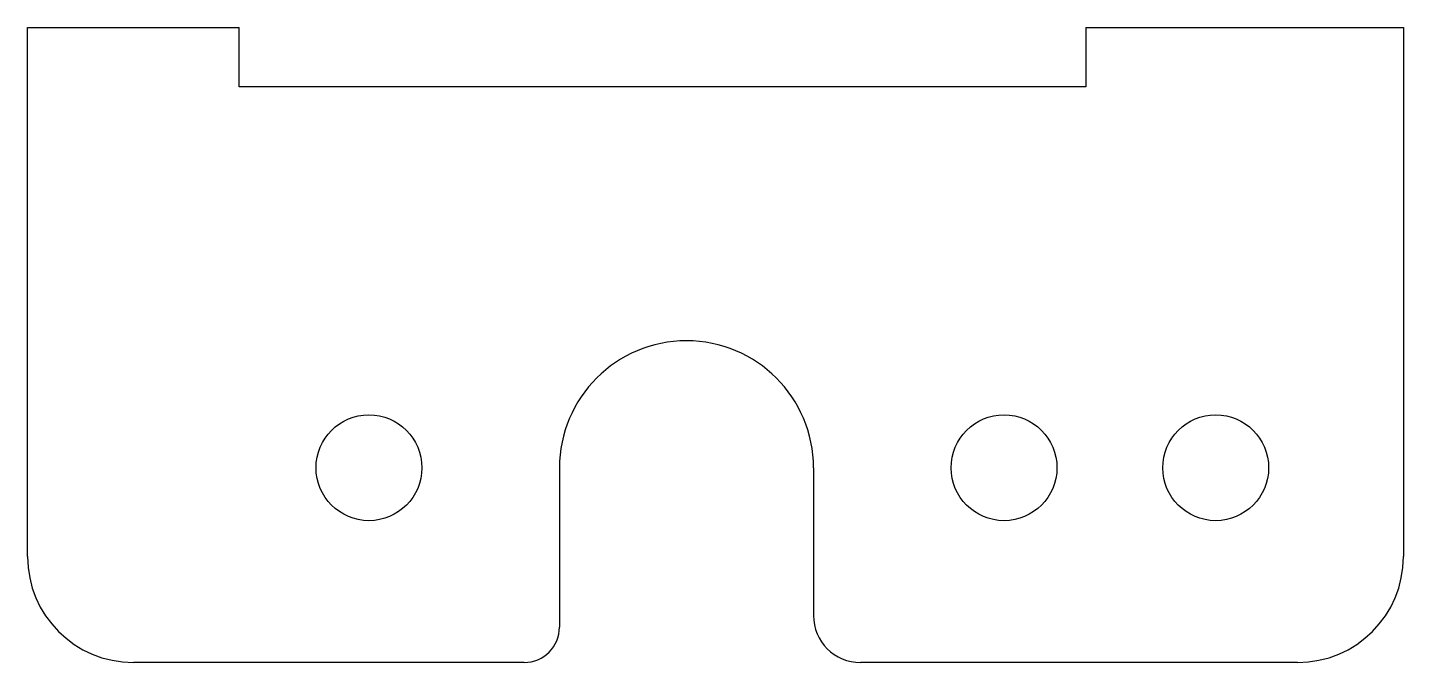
# Model space of a CAD drawing. Extents: x 0 to 65, y 0 to 30.
import ezdxf

# ---------------------------------------------------------------- set-up
doc = ezdxf.new("R2010")
doc.units = 0
doc.header["$MEASUREMENT"] = 0
doc.layers.get('0').update_dxf_attribs({"linetype": 'CONTINUOUS'})

msp = doc.modelspace()

# ---------------------------------------------------------------- linework, layer by layer
for p, q in [((0, 5), (0, 30)), ((0, 30), (10, 30)), ((10, 27.2), (10, 30)), ((50, 30), (65, 30)), ((50, 30), (50, 27.2)), ((65, 30), (65, 5)), ((50, 27.2), (10, 27.2)), ((25.13, 9.2), (25.13, 1.668)), ((37.13, 9.2), (37.13, 2.224)), ((23.462, 0), (5, 0)), ((60, 0), (39.355, 0))]:
    msp.add_line(p, q)
for centre in [(16.13, 9.2), (46.13, 9.2), (56.13, 9.2)]:
    msp.add_circle(centre, 2.5)
for centre, radius, start, end in [((31.13, 9.2), 6, 0, 180), ((5, 5), 5, 180, 270), ((60, 5), 5, 270, 0), ((39.355, 2.224), 2.224, 180, 270), ((23.462, 1.668), 1.668, 270, 0)]:
    msp.add_arc(centre, radius, start, end)

doc.saveas('drawing.dxf')
